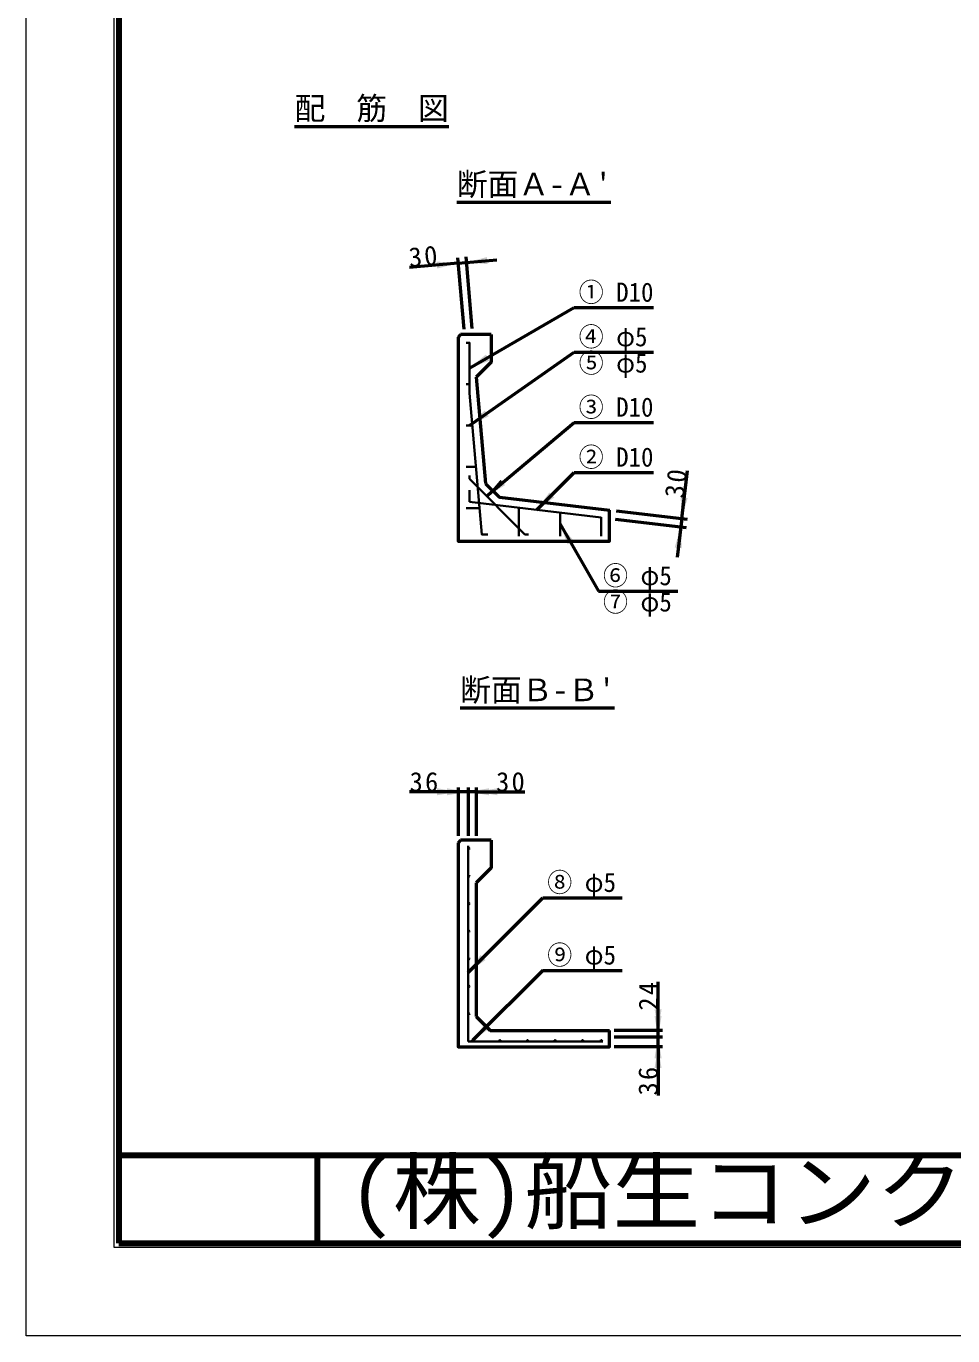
# Model space of a CAD drawing. Units: millimetres, scale not verified. Extents: x -2102 to 2102, y -1485 to 1485.
# Drawn here: x -2102 to -1051, y -1485 to 0 of the extents above; entities that cross this region are included whole.
import ezdxf
from ezdxf.enums import TextEntityAlignment as Align

# ---------------------------------------------------------------- set-up
doc = ezdxf.new("R2010")
doc.units = ezdxf.units.MM
doc.header["$LTSCALE"] = 5
doc.layers.add('0-0_V-nasSTD', color=7, linetype='Continuous', lineweight=50)
doc.layers.add('0-1_0', color=7, linetype='Continuous', lineweight=100)
doc.styles.add('ＭＳ ゴシック', font='')
doc.styles.get('ＭＳ ゴシック').set_extended_font_data('MS Gothic')

msp = doc.modelspace()

# ---------------------------------------------------------------- hatches: boundary and pattern name
at = {"layer": '0-0_V-nasSTD'}
for points in [[(-1599.695, -932.472, 1), (-1601.257, -932.472, 1)], [(-1599.695, -963.722, 1), (-1601.257, -963.722, 1)], [(-1599.695, -994.972, 1), (-1601.257, -994.972, 1)], [(-1599.695, -1026.222, 1), (-1601.257, -1026.222, 1)], [(-1599.695, -1057.472, 1), (-1601.257, -1057.472, 1)], [(-1599.695, -1088.722, 1), (-1601.257, -1088.722, 1)], [(-1599.695, -1119.972, 1), (-1601.257, -1119.972, 1)], [(-1595.476, -1150.441, 1), (-1597.039, -1150.441, 1)], [(-1564.226, -1150.441, 1), (-1565.789, -1150.441, 1)], [(-1532.976, -1150.441, 1), (-1534.539, -1150.441, 1)], [(-1501.726, -1150.441, 1), (-1503.289, -1150.441, 1)], [(-1470.476, -1150.441, 1), (-1472.039, -1150.441, 1)], [(-1449.226, -1150.441, 1), (-1450.789, -1150.441, 1)]]:
    msp.add_hatch(color=256, dxfattribs=at).paths.add_polyline_path(points)

# ---------------------------------------------------------------- linework, layer by layer
at = {"layer": '0-0_V-nasSTD', "lineweight": 100}
for p, q in [((-1997.5, 1380), (-1997.5, -1380)), ((-1997.5, -1380), (1997.5, -1380))]:
    msp.add_line(p, q, dxfattribs=at)
at = {"layer": '0-0_V-nasSTD'}
for p, q in [((-1798.054, -113.651), (-1623.054, -113.651)), ((-1614.07, -199.67), (-1439.07, -199.67)), ((-1613.21, -262.508), (-1606.081, -343.444)), ((-1603.871, -261.685), (-1596.742, -342.622)), ((-1603.323, -267.911), (-1568.458, -264.84)), ((-1612.662, -268.734), (-1667.45, -273.56)), ((-1612.662, -268.734), (-1603.323, -267.911)), ((-1599.695, -387.785), (-1480.706, -319.087)), ((-1480.706, -319.087), (-1390.706, -319.087)), ((-1609.695, -349.67), (-1612.507, -352.483)), ((-1575.007, -349.67), (-1609.695, -349.67)), ((-1599.603, -452.795), (-1480.706, -369.543)), ((-1480.706, -369.543), (-1390.706, -369.543)), ((-1591.882, -397.795), (-1581.257, -518.42)), ((-1580.124, -532.812), (-1480.706, -449.39)), ((-1480.706, -449.39), (-1390.706, -449.39)), ((-1358.844, -558.343), (-1352.425, -503.719)), ((-1523.132, -548.479), (-1480.706, -506.052)), ((-1480.706, -506.052), (-1390.706, -506.052)), ((-1434.425, -558.902), (-1353.73, -568.383)), ((-1433.331, -549.591), (-1352.636, -559.072)), ((-1358.844, -558.343), (-1359.938, -567.654)), ((-1496.882, -564.679), (-1453.132, -640.456)), ((-1359.938, -567.654), (-1364.022, -602.415)), ((-1453.132, -640.456), (-1363.132, -640.456)), ((-1610.172, -773.097), (-1435.172, -773.097)), ((-1612.507, -868.097), (-1667.507, -868.097)), ((-1612.507, -863.097), (-1612.507, -918.097)), ((-1601.257, -868.097), (-1612.507, -868.097)), ((-1601.257, -863.097), (-1601.257, -918.097)), ((-1591.882, -868.097), (-1601.257, -868.097)), ((-1591.882, -863.097), (-1591.882, -918.097)), ((-1591.882, -868.097), (-1536.882, -868.097)), ((-1609.695, -923.097), (-1612.507, -925.91)), ((-1575.007, -923.097), (-1609.695, -923.097)), ((-1591.882, -971.222), (-1591.882, -1123.097)), ((-1601.257, -1073.097), (-1516.405, -988.245)), ((-1516.405, -988.245), (-1426.405, -988.245)), ((-1516.405, -1070.588), (-1595.705, -1149.889)), ((-1516.405, -1070.588), (-1426.405, -1070.588)), ((-1385.632, -1138.722), (-1385.632, -1083.722)), ((-1591.882, -1123.097), (-1576.257, -1138.722)), ((-1576.257, -1138.722), (-1440.632, -1138.722)), ((-1380.632, -1138.722), (-1435.632, -1138.722)), ((-1385.632, -1146.222), (-1385.632, -1138.722)), ((-1380.632, -1146.222), (-1435.632, -1146.222)), ((-1380.632, -1157.472), (-1435.632, -1157.472)), ((-1385.632, -1157.472), (-1385.632, -1146.222)), ((-1385.632, -1157.472), (-1385.632, -1212.472))]:
    msp.add_line(p, q, dxfattribs=at)
at = {"layer": '0-0_V-nasSTD', "lineweight": 35}
for p, q in [((-1599.195, -359.045), (-1603.257, -359.045)), ((-1599.195, -405.92), (-1603.257, -405.92)), ((-1595.949, -452.795), (-1603.257, -452.795)), ((-1591.82, -499.67), (-1603.257, -499.67)), ((-1599.695, -513.241), (-1599.695, -509.346)), ((-1599.695, -513.241), (-1536.703, -576.233)), ((-1599.695, -526.137), (-1599.695, -539.483)), ((-1587.691, -546.545), (-1603.257, -546.545)), ((-1599.695, -539.483), (-1450.007, -557.071)), ((-1543.757, -545.555), (-1543.757, -578.233)), ((-1496.882, -551.066), (-1496.882, -578.233)), ((-1450.007, -556.571), (-1450.007, -578.233)), ((-1536.703, -576.233), (-1532.808, -576.233)), ((-1601.257, -929.347), (-1601.257, -1151.222)), ((-1448.132, -1151.222), (-1601.257, -1151.222))]:
    msp.add_line(p, q, dxfattribs=at)
at = {"layer": '0-0_V-nasSTD', "lineweight": 18}
for points in [[(-2102.5, -1485), (-2102.5, 1485), (2102.5, 1485), (2102.5, -1485)], [(-2002.5, -1385), (-2002.5, 1385), (2002.5, 1385), (2002.5, -1385)]]:
    msp.add_lwpolyline(points, close=True, dxfattribs=at)
at = {"layer": '0-0_V-nasSTD'}
for points in [[(-1612.507, -352.483), (-1612.507, -584.045), (-1440.632, -584.045), (-1440.632, -548.733)], [(-1575.007, -349.67), (-1575.007, -380.92), (-1591.882, -397.795)], [(-1581.257, -518.42), (-1565.632, -534.045), (-1440.632, -548.733)], [(-1612.507, -925.91), (-1612.507, -1157.472), (-1440.632, -1157.472), (-1440.632, -1138.722)], [(-1575.007, -923.097), (-1575.007, -954.347), (-1591.882, -971.222)]]:
    msp.add_lwpolyline(points, dxfattribs=at)
at = {"layer": '0-0_V-nasSTD', "lineweight": 35}
msp.add_lwpolyline([(-1599.695, -358.825), (-1599.695, -415.946), (-1585.576, -576.233), (-1578.605, -576.233)], dxfattribs=at)
for centre in [(-1600.476, -932.472), (-1600.476, -932.472), (-1600.476, -963.722), (-1600.476, -963.722), (-1600.476, -994.972), (-1600.476, -994.972), (-1600.476, -1026.222), (-1600.476, -1026.222), (-1600.476, -1057.472), (-1600.476, -1057.472), (-1600.476, -1088.722), (-1600.476, -1088.722), (-1600.476, -1119.972), (-1600.476, -1119.972), (-1596.257, -1150.441), (-1596.257, -1150.441), (-1565.007, -1150.441), (-1565.007, -1150.441), (-1533.757, -1150.441), (-1533.757, -1150.441), (-1502.507, -1150.441), (-1502.507, -1150.441), (-1471.257, -1150.441), (-1471.257, -1150.441), (-1450.007, -1150.441), (-1450.007, -1150.441)]:
    msp.add_circle(centre, 0.781, dxfattribs=at)
at = {"layer": '0-0_V-nasSTD'}
for points in [[(-1636.92, -266.855), (-1636.569, -270.84), (-1612.662, -268.734)], [(-1603.323, -267.911), (-1579.767, -261.821), (-1579.416, -265.805)], [(-1603.323, -267.911), (-1579.416, -265.805), (-1579.065, -269.79)], [(-1636.569, -270.84), (-1636.218, -274.824), (-1612.662, -268.734)], [(-1599.695, -387.785), (-1580.91, -372.321), (-1578.91, -375.785)], [(-1599.695, -387.785), (-1578.91, -375.785), (-1576.91, -379.249)], [(-1599.603, -452.795), (-1582.238, -435.753), (-1579.944, -439.03)], [(-1599.603, -452.795), (-1579.944, -439.03), (-1577.649, -442.306)], [(-1580.124, -532.812), (-1564.31, -514.321), (-1561.739, -517.385)], [(-1580.124, -532.812), (-1561.739, -517.385), (-1559.168, -520.449)], [(-1523.132, -548.479), (-1508.99, -528.68), (-1506.162, -531.508)], [(-1523.132, -548.479), (-1506.162, -531.508), (-1503.333, -534.336)], [(-1360.015, -534.04), (-1358.844, -558.343), (-1356.043, -534.507)], [(-1358.844, -558.343), (-1356.043, -534.507), (-1352.07, -534.974)], [(-1496.882, -564.679), (-1488.347, -587.464), (-1484.882, -585.464)], [(-1496.882, -564.679), (-1484.882, -585.464), (-1481.418, -583.464)], [(-1366.711, -591.023), (-1362.738, -591.49), (-1359.938, -567.654)], [(-1362.738, -591.49), (-1359.938, -567.654), (-1358.766, -591.957)], [(-1636.507, -868.097), (-1636.507, -864.097), (-1612.507, -868.097)], [(-1636.507, -872.097), (-1636.507, -868.097), (-1612.507, -868.097)], [(-1625.257, -868.097), (-1625.257, -864.097), (-1601.257, -868.097)], [(-1625.257, -872.097), (-1625.257, -868.097), (-1601.257, -868.097)], [(-1601.257, -868.097), (-1577.257, -868.097), (-1577.257, -864.097)], [(-1601.257, -868.097), (-1577.257, -872.097), (-1577.257, -868.097)], [(-1591.882, -868.097), (-1567.882, -868.097), (-1567.882, -864.097)], [(-1591.882, -868.097), (-1567.882, -872.097), (-1567.882, -868.097)], [(-1601.257, -1073.097), (-1587.115, -1053.298), (-1584.287, -1056.127)], [(-1601.257, -1073.097), (-1584.287, -1056.127), (-1581.458, -1058.955)], [(-1389.632, -1114.722), (-1385.632, -1138.722), (-1385.632, -1114.722)], [(-1389.632, -1122.222), (-1385.632, -1146.222), (-1385.632, -1122.222)], [(-1385.632, -1138.722), (-1385.632, -1114.722), (-1381.632, -1114.722)], [(-1385.632, -1146.222), (-1385.632, -1122.222), (-1381.632, -1122.222)], [(-1595.705, -1149.889), (-1581.563, -1130.09), (-1578.734, -1132.918)], [(-1595.705, -1149.889), (-1578.734, -1132.918), (-1575.906, -1135.747)], [(-1389.632, -1170.222), (-1385.632, -1170.222), (-1385.632, -1146.222)], [(-1389.632, -1181.472), (-1385.632, -1181.472), (-1385.632, -1157.472)], [(-1385.632, -1170.222), (-1385.632, -1146.222), (-1381.632, -1170.222)], [(-1385.632, -1181.472), (-1385.632, -1157.472), (-1381.632, -1181.472)]]:
    msp.add_solid(points, dxfattribs=at)
at = {"layer": '0-1_0'}
for p, q in [((-1997.5, -1280), (1997.5, -1280)), ((-1772.5, -1280), (-1772.5, -1380))]:
    msp.add_line(p, q, dxfattribs=at)

# ---------------------------------------------------------------- texts
at = {"layer": '0-0_V-nasSTD', "style": 'ＭＳ ゴシック'}
for s, p in [('配\u3000筋\u3000図', (-1798.054, -113.651)), ("断面Ａ-Ａ'", (-1614.07, -199.67)), ("断面Ｂ-Ｂ'", (-1610.172, -773.097))]:
    msp.add_text(s, height=25.66, dxfattribs=at).set_placement(p, align=Align.BOTTOM_LEFT)
for s, height, width, p in [('① D10', 21.85, 0.95, (-1475.659, -319.087)), ('④ φ5', 21.85, 0.95, (-1475.659, -369.543)), ('⑤ φ5', 21.85, 0.95, (-1475.659, -399.351)), ('③ D10', 21.85, 0.95, (-1475.659, -449.39)), ('② D10', 21.85, 0.95, (-1475.659, -506.052)), ('⑥ φ5', 21.85, 0.95, (-1448.085, -640.456)), ('⑦ φ5', 21.85, 0.95, (-1448.085, -670.264)), ('⑧ φ5', 21.85, 0.95, (-1511.357, -988.245)), ('⑨ φ5', 21.85, 0.95, (-1511.357, -1070.588)), ('(株)船生コンクリート工業', 69.65, 1.05, (-1736.5, -1377.45))]:
    msp.add_text(s, height=height, dxfattribs=dict(at, width=width)).set_placement(p, align=Align.BOTTOM_LEFT)
at = {"layer": '0-0_V-nasSTD', "char_height": 21.99, "attachment_point": 7, "style": 'ＭＳ ゴシック'}
for s, insert, rotation in [('\\T1.17;30', (-1667.45, -273.56), 5.034), ('\\T1.17;30', (-1356.218, -535.997), 83.298), ('\\T1.17;24', (-1385.632, -1116.222), 90), ('\\T1.17;36', (-1385.632, -1212.472), 90)]:
    msp.add_mtext(s, dxfattribs=dict(at, insert=insert, rotation=rotation))
for s, insert in [('\\T1.17;36', (-1667.507, -868.097)), ('\\T1.17;30', (-1569.382, -868.097))]:
    msp.add_mtext(s, dxfattribs=dict(at, insert=insert))

doc.saveas('drawing.dxf')
